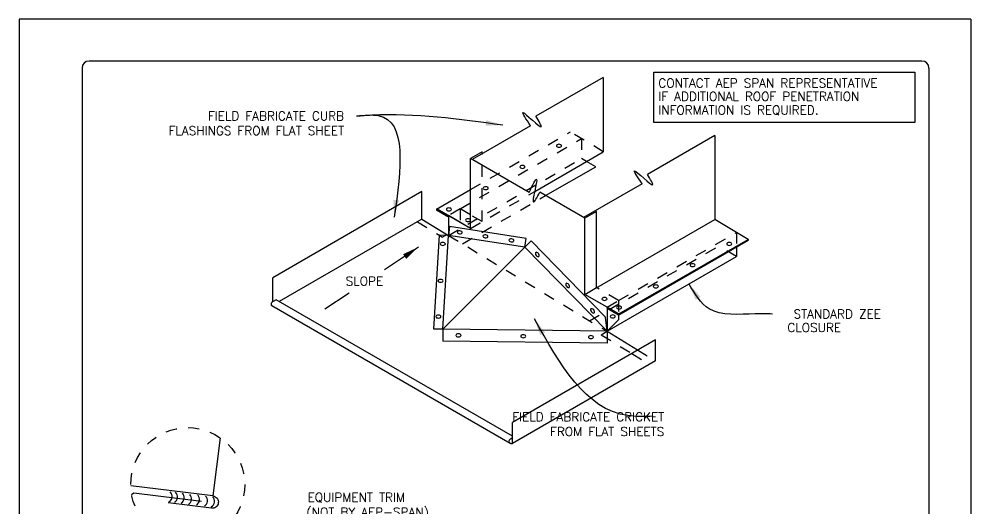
# Model space of a CAD drawing. Extents: x 109.9 to 118.4, y -49.8 to -38.8.
# Drawn here: x 109.92 to 118.42, y -43.22 to -38.84 of the extents above; entities that cross this region are included whole.
import ezdxf

# ---------------------------------------------------------------- set-up
doc = ezdxf.new("R2010")
doc.units = 0
doc.header["$LTSCALE"] = 0.5
doc.header["$MEASUREMENT"] = 0
doc.linetypes.add('DASHED2', pattern=[0.375, 0.25, -0.125])
doc.linetypes.add('HIDDEN2', pattern=[0.1875, 0.125, -0.0625])
doc.layers.get('0').update_dxf_attribs({"linetype": 'CONTINUOUS'})
for name, color, linetype in [('13-TEXT', 7, 'CONTINUOUS'), ('BORDER', 9, 'CONTINUOUS'), ('DIM', 4, 'CONTINUOUS'), ('DWG', 2, 'CONTINUOUS')]:
    doc.layers.add(name, color=color, linetype=linetype)
doc.styles.get("Standard").update_dxf_attribs({"font": 'romans.shx'})

msp = doc.modelspace()

# ---------------------------------------------------------------- linework, layer by layer
at = {"color": 5}
for p, q in [((113.4897, -40.8762), (113.1866, -41.0805)), ((112.8719, -41.2878), (112.6535, -41.4316))]:
    msp.add_line(p, q, dxfattribs=at)
msp.add_lwpolyline([(115.593, -39.3149), (117.9222, -39.3149), (117.9222, -39.7651), (115.593, -39.7651)], close=True, dxfattribs=at)
at = {"layer": '13-TEXT', "color": 46, "linetype": 'HIDDEN2'}
for p, q in [((113.8821, -40.8466), (114.6257, -40.4173)), ((113.4808, -40.65), (113.7049, -40.7878)), ((113.7459, -40.7641), (113.7049, -40.7878)), ((113.7588, -40.772), (115.174, -41.6292)), ((115.2778, -41.3532), (116.3299, -40.7458)), ((116.3299, -40.7458), (116.3299, -40.8774)), ((115.0183, -41.5348), (116.1703, -40.8697)), ((116.3299, -40.9618), (116.1703, -40.8697)), ((115.2778, -41.3529), (115.0801, -41.2387)), ((115.174, -41.4128), (115.2778, -41.3529)), ((115.2778, -41.3529), (115.2778, -41.4846)), ((115.1222, -41.6591), (115.174, -41.6292)), ((115.1222, -41.6591), (115.3968, -41.8279)), ((115.447, -41.7945), (115.6075, -41.8932)), ((115.3968, -41.8279), (115.5536, -41.9243))]:
    msp.add_line(p, q, dxfattribs=at)
at = {"layer": 'BORDER'}
for p, q in [((118.4236, -38.8404), (109.9236, -38.8404)), ((109.9236, -38.8404), (109.9236, -49.8404)), ((118.4236, -38.8404), (118.4236, -49.8404)), ((117.9861, -39.2154), (110.5486, -39.2154)), ((110.4861, -39.2779), (110.4861, -49.4029)), ((118.0486, -39.2779), (118.0486, -49.4029))]:
    msp.add_line(p, q, dxfattribs=at)
for centre, start, end in [((110.5486, -39.2779), 90, 180), ((117.9861, -39.2779), 0, 90)]:
    msp.add_arc(centre, 0.0625, start, end, dxfattribs=at)
at = {"layer": 'DIM', "color": 5}
msp.add_lwpolyline([(113.4897, -40.8762, 0, 0.05, 0), (113.3664, -40.9616, 0.05, 0.05, 0)], format="xyseb", dxfattribs=at)
for points in [[(112.9366, -39.7058), (113.0726, -39.697), (114.2422, -39.786)], [(112.9366, -39.7058), (113.1313, -39.7021), (113.2745, -40.6085)], [(116.6502, -41.4747), (116.498, -41.4729), (116.0858, -41.4287), (115.9059, -41.2066)], [(115.5832, -42.3876), (115.36, -42.3818), (114.5259, -41.519)]]:
    msp.add_spline(points, degree=3, dxfattribs=at)
for points in [[(114.0942, -39.7437), (114.0885, -39.7939), (114.2422, -39.786)], [(113.3163, -40.4604), (113.266, -40.4549), (113.2745, -40.6085)], [(115.9661, -41.3482), (116.0088, -41.3211), (115.9059, -41.2066)], [(114.5775, -41.664), (114.6217, -41.6394), (114.5259, -41.519)]]:
    msp.add_solid(points, dxfattribs=at)
at = {"layer": 'DWG'}
for p, q in [((115.1407, -39.3617), (114.5391, -39.7091)), ((115.1407, -39.3617), (115.1407, -40.0255)), ((114.4911, -39.7931), (113.9693, -40.0944)), ((116.1372, -39.8791), (115.5342, -40.2273)), ((116.1372, -39.8791), (116.1372, -40.6291)), ((114.0597, -40.0271), (113.956, -40.087)), ((114.0597, -40.0422), (114.0597, -40.0271)), ((114.5281, -40.3792), (115.1407, -40.0255)), ((114.4777, -40.3882), (113.956, -40.087)), ((113.956, -40.7096), (113.956, -40.087)), ((115.0734, -40.1588), (114.9916, -40.1116)), ((114.6257, -40.4173), (115.0734, -40.1588)), ((113.6522, -40.5378), (113.956, -40.3624)), ((115.4862, -40.3113), (114.9645, -40.6126)), ((113.52, -40.3817), (112.1891, -41.1501)), ((113.52, -40.6273), (113.52, -40.3817)), ((114.9769, -40.6201), (114.5745, -40.3877)), ((113.956, -40.7096), (113.658, -40.5375)), ((113.52, -40.6273), (112.246, -41.3628)), ((113.52, -40.6273), (113.7588, -40.772)), ((113.7538, -40.6055), (113.6525, -40.547)), ((113.7588, -40.6024), (113.7538, -40.6054)), ((113.956, -40.7095), (113.7588, -40.5957)), ((113.7588, -40.5957), (113.7588, -40.772)), ((115.0807, -40.5601), (114.9769, -40.6201)), ((114.9769, -41.299), (114.9769, -40.6201)), ((115.0526, -41.2553), (116.1372, -40.6291)), ((115.0807, -41.2391), (115.0807, -40.5601)), ((116.4338, -40.8087), (116.1372, -40.6291)), ((113.7676, -40.6926), (113.7588, -40.772)), ((114.452, -40.7994), (113.7676, -40.6926)), ((113.6275, -41.6089), (113.6781, -40.7709)), ((113.7588, -40.772), (113.6781, -40.7709)), ((113.7074, -41.6099), (113.7588, -40.772)), ((114.4397, -40.8783), (113.7588, -40.772)), ((114.4397, -40.8783), (114.452, -40.7994)), ((113.7074, -41.6099), (114.4397, -40.8783)), ((114.4397, -40.8783), (114.4967, -40.8225)), ((115.174, -41.6292), (114.4397, -40.8783)), ((115.1607, -41.5015), (114.4967, -40.8225)), ((115.2807, -41.4744), (116.4338, -40.8087)), ((115.2827, -41.4819), (116.4358, -40.8162)), ((116.3299, -40.8774), (116.3299, -40.9618)), ((115.174, -41.6292), (116.3299, -40.9618)), ((112.1891, -41.3647), (112.1891, -41.1501)), ((114.9769, -41.299), (115.0807, -41.2391)), ((114.9769, -41.299), (115.0526, -41.2553)), ((115.2807, -41.4744), (114.9769, -41.299)), ((115.174, -41.4128), (114.9769, -41.299)), ((112.2198, -41.3477), (112.1927, -41.3632)), ((114.3306, -42.5647), (112.2198, -41.3477)), ((114.3087, -42.6296), (112.1803, -41.402)), ((115.174, -41.4128), (115.174, -41.6292)), ((115.2753, -41.4839), (115.174, -41.4255)), ((115.174, -41.4255), (115.174, -41.6292)), ((115.174, -41.6292), (115.1607, -41.5015)), ((115.174, -41.6292), (115.2778, -41.5254)), ((115.2778, -41.4846), (115.2778, -41.5254)), ((113.7074, -41.6099), (113.6275, -41.6089)), ((115.174, -41.6292), (113.7074, -41.6099)), ((113.7074, -41.6099), (113.7074, -41.7163)), ((115.174, -41.6292), (115.174, -41.6909)), ((115.174, -41.6292), (115.174, -41.6482)), ((115.174, -41.6292), (115.174, -41.7355)), ((115.174, -41.6292), (115.447, -41.7945)), ((115.174, -41.7355), (113.7074, -41.7163)), ((115.6075, -41.7063), (114.3306, -42.4435)), ((115.6075, -41.8932), (115.6075, -41.7063)), ((115.6075, -41.8932), (114.3306, -42.6304)), ((114.3306, -42.6304), (114.3306, -42.4435)), ((114.3306, -42.5799), (114.3167, -42.5878))]:
    msp.add_line(p, q, dxfattribs=at)
at = {"layer": 'DWG', "color": 46, "linetype": 'HIDDEN2'}
for p, q in [((113.956, -40.3624), (114.8473, -39.8478)), ((115.1407, -40.0255), (114.8473, -39.8478)), ((113.8614, -40.5351), (114.9472, -39.9083)), ((114.9472, -39.9083), (114.9472, -40.0859)), ((113.7588, -40.772), (114.9472, -40.0859)), ((114.0595, -40.6495), (114.0597, -40.0422)), ((114.9916, -40.1116), (114.9472, -40.0859)), ((113.956, -40.7095), (114.5281, -40.3792)), ((113.8614, -40.5351), (113.7588, -40.5957)), ((113.956, -40.5897), (113.8614, -40.5351)), ((113.8626, -40.5358), (113.8626, -40.7121)), ((114.0595, -40.6495), (113.956, -40.5897)), ((113.956, -40.7095), (114.0595, -40.6495))]:
    msp.add_line(p, q, dxfattribs=at)
at = {"layer": 'DWG'}
for points in [[(111.7196, -42.5798), (111.6549, -43.0994), (110.9211, -43.008)], [(111.5535, -43.1501), (110.948, -43.0746), (110.9292, -43.0892)]]:
    msp.add_lwpolyline(points, dxfattribs=at)
msp.add_lwpolyline([(111.6549, -43.0994), (111.6549, -43.0994, -0.414214), (111.7031, -43.1613), (111.7031, -43.1613, -0.414214), (111.6412, -43.2095), (111.2558, -43.1615)], format="xyb", dxfattribs=at)
at = {"layer": 'DWG', "color": 5, "linetype": 'DASHED2', "ltscale": 0.5}
msp.add_circle((111.4299, -42.9981), 0.5088, dxfattribs=at)
at = {"layer": 'DWG'}
for centre, radius, start, end in [((113.6553, -40.5423), 0.00547, 60, 240), ((113.7561, -40.6005), 0.00547, 60, 240), ((116.431, -40.8135), 0.00547, 330, 60), ((112.1938, -41.387), 0.0202, 144.37699, 228.16925), ((112.2028, -41.3919), 0.0305, 109.36419, 146.56636), ((115.1832, -41.4202), 0.0106, 140.41698, 209.8454), ((115.278, -41.4792), 0.00547, 60, 240), ((115.278, -41.4792), 0.00547, 240, 60), ((114.3179, -42.6115), 0.0202, 144.37699, 262.6889), ((114.3268, -42.6165), 0.0305, 109.36419, 146.56636), ((114.3208, -42.604), 0.0282, 256.16568, 290.40935)]:
    msp.add_arc(centre, radius, start, end, dxfattribs=at)
at = {"layer": 'DWG', "color": 46}
for centre in [(111.2359, -43.104), (111.284, -43.1074), (111.3445, -43.115), (111.4098, -43.126), (111.4813, -43.1308), (111.5521, -43.1418), (111.6139, -43.148)]:
    msp.add_arc(centre, 0.0553, 298.54549, 47.41215, dxfattribs=at)
at = {"layer": 'DWG', "color": 46, "extrusion": (0, 0, -1)}
for centre in [(114.745, -39.9719), (114.4187, -40.1613), (114.0907, -40.3506)]:
    msp.add_ellipse(centre, major_axis=(0.0227, 0), ratio=0.57735, dxfattribs=at)
at = {"layer": 'DWG', "extrusion": (0, 0, -1)}
for centre, major_axis in [((113.7627, -40.54), (0.0227, 0)), ((113.9334, -40.6363), (0.0227, 0)), ((113.8589, -40.7453), (0.0224, -0.0032)), ((114.0884, -40.7811), (0.0224, -0.0032)), ((113.7074, -40.8487), (0.0227, 0)), ((114.3202, -40.8173), (0.0224, -0.0032)), ((116.2656, -40.8489), (0.0227, 0)), ((114.5514, -40.9423), (0.0143, -0.0176)), ((115.9377, -41.0383), (0.0227, 0)), ((113.6876, -41.1785), (0.0227, 0)), ((114.8219, -41.2189), (0.0143, -0.0176)), ((115.6097, -41.2277), (0.0227, 0)), ((115.1514, -41.3399), (0.0227, 0)), ((115.0448, -41.4468), (0.0143, -0.0176)), ((115.2817, -41.417), (0.0227, 0)), ((113.6683, -41.498), (0.0227, 0)), ((115.2249, -41.496), (0.0227, 0)), ((113.8473, -41.6651), (0.0227, 0)), ((114.4257, -41.6727), (0.0227, 0)), ((115.0297, -41.6806), (0.0227, 0))]:
    msp.add_ellipse(centre, major_axis=major_axis, ratio=0.57735, dxfattribs=at)
at = {"layer": 'DWG'}
for points in [[(114.4911, -39.7931), (114.4245, -39.6765), (114.5858, -39.8031), (114.5391, -39.7091)], [(115.4862, -40.3113), (115.4197, -40.1947), (115.5809, -40.3213), (115.5342, -40.2273)], [(114.4777, -40.3882), (114.5455, -40.2722), (114.5164, -40.4752), (114.5745, -40.3877)]]:
    msp.add_spline(points, degree=3, dxfattribs=at)

# ---------------------------------------------------------------- texts
at = {"layer": 'DIM'}
for s, p in [('CONTACT AEP SPAN REPRESENTATIVE', (115.6319, -39.4513)), ('IF ADDITIONAL ROOF PENETRATION', (115.6319, -39.5705)), ('INFORMATION IS REQUIRED.', (115.6319, -39.6922)), ('SLOPE', (112.8406, -41.2204)), ('EQUIPMENT TRIM', (112.5002, -43.1507)), ('(NOT BY AEP-SPAN)', (112.4895, -43.2829))]:
    msp.add_text(s, height=0.07875, dxfattribs=at).set_placement(p)
at = {"layer": 'DIM', "char_height": 0.07875, "attachment_point": 9}
for s, insert in [('FIELD FABRICATE CURB\\PFLASHINGS FROM FLAT SHEET', (112.8257, -39.8767)), ('STANDARD ZEE', (117.6191, -41.5138)), ('CLOSURE', (117.2638, -41.635)), ('FIELD FABRICATE CRICKET \\PFROM FLAT SHEETS', (115.6846, -42.5638))]:
    msp.add_mtext(s, dxfattribs=dict(at, insert=insert))

doc.saveas('drawing.dxf')
